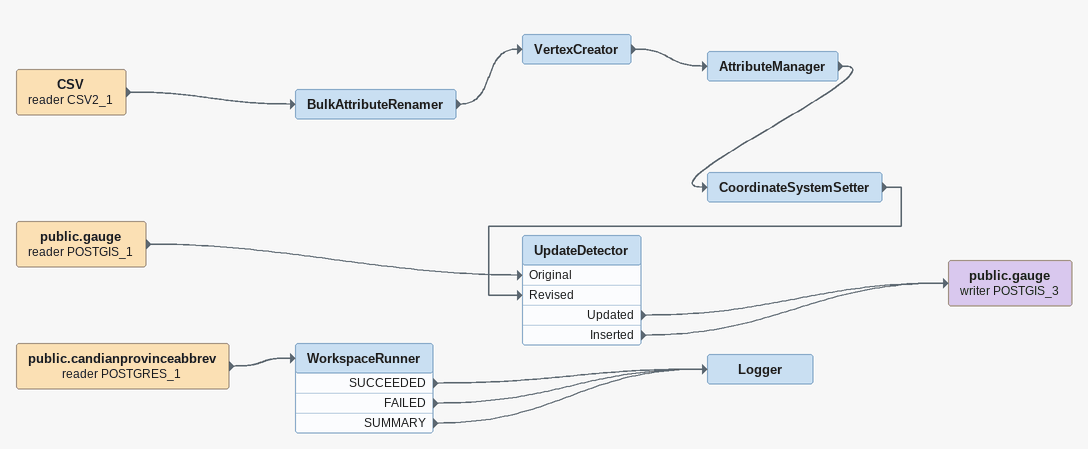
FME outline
CSV (reader CSV2_1)
    -> BulkAttributeRenamer
BulkAttributeRenamer
    -> VertexCreator
VertexCreator
    -> AttributeManager
AttributeManager
    -> CoordinateSystemSetter
CoordinateSystemSetter
    -> UpdateDetector [Revised]
public.gauge (reader POSTGIS_1)
    -> UpdateDetector [Original]
UpdateDetector
    Updated -> public.gauge (writer POSTGIS_3)
    Inserted -> public.gauge (writer POSTGIS_3)
public.gauge (writer POSTGIS_3)
public.candianprovinceabbrev (reader POSTGRES_1)
    -> WorkspaceRunner
WorkspaceRunner
    SUCCEEDED -> Logger
    FAILED -> Logger
    SUMMARY -> Logger
Logger
